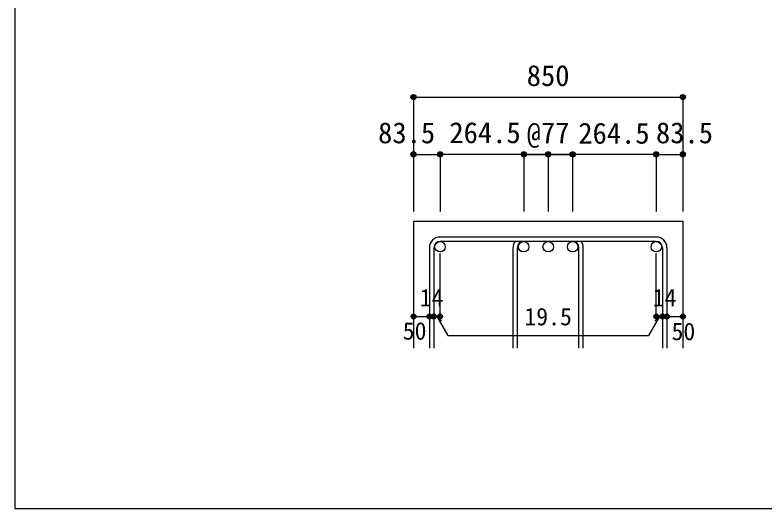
# Model space of a CAD drawing. Units: millimetres at full size, sheet at 1:30; details may follow other scales. Extents: x -5973 to 5954, y -4195 to 4201.
# Drawn here: x -5973 to -3614, y -4195 to -2642 of the extents above; entities that cross this region are included whole.
import ezdxf
from ezdxf.enums import TextEntityAlignment as Align

# ---------------------------------------------------------------- set-up
doc = ezdxf.new("R2010")
doc.units = ezdxf.units.MM
doc.header["$LTSCALE"] = 30
doc.header["$PDMODE"] = 32
doc.header["$PDSIZE"] = 15
for name, color, linetype in [('0-1', 2, 'Continuous'), ('0-5', 7, 'Continuous'), ('0-6', 7, 'Continuous'), ('0-D', 4, 'Continuous'), ('F-0_枠', 6, 'Continuous')]:
    doc.layers.add(name, color=color, linetype=linetype)
doc.styles.add('ＭＳ ゴシック', font='')
doc.styles.get('ＭＳ ゴシック').set_extended_font_data('MS Gothic')

msp = doc.modelspace()

# ---------------------------------------------------------------- linework, layer by layer
at = {"layer": '0-1'}
for p, q in [((-4719.3, -3289.89), (-4719.3, -3689.89)), ((-4719.3, -3289.89), (-3872.3, -3289.89)), ((-3872.3, -3289.89), (-3872.3, -3689.89))]:
    msp.add_line(p, q, dxfattribs=at)
at = {"layer": '0-5', "color": 3}
for centre in [(-4635.8, -3370.39), (-4372.8, -3370.39), (-4295.8, -3370.39), (-4218.8, -3370.39), (-3955.8, -3370.39)]:
    msp.add_circle(centre, 16.5, dxfattribs=at)
at = {"layer": '0-6'}
for p, q in [((-3955.8, -3339.89), (-4635.8, -3339.89)), ((-4669.3, -3373.39), (-4669.3, -3689.89)), ((-4655.3, -3373.39), (-4655.3, -3689.89)), ((-3955.8, -3353.89), (-4635.8, -3353.89)), ((-4406.3, -3689.89), (-4406.3, -3373.39)), ((-4392.3, -3689.89), (-4392.3, -3373.39)), ((-4199.3, -3689.89), (-4199.3, -3373.39)), ((-4185.3, -3689.89), (-4185.3, -3373.39)), ((-3936.3, -3373.39), (-3936.3, -3689.89)), ((-3922.3, -3373.39), (-3922.3, -3689.89))]:
    msp.add_line(p, q, dxfattribs=at)
for centre, radius, start, end in [((-4635.8, -3373.39), 33.5, 90, 180), ((-3955.8, -3373.39), 33.5, 0, 90), ((-4635.8, -3373.39), 19.5, 90, 180), ((-4372.8, -3373.39), 33.5, 144.40235, 180), ((-4372.8, -3373.39), 19.5, 90, 180), ((-4218.8, -3373.39), 19.5, 0, 90), ((-4218.8, -3373.39), 33.5, 0, 35.59765), ((-3955.8, -3373.39), 19.5, 0, 90)]:
    msp.add_arc(centre, radius, start, end, dxfattribs=at)
at = {"layer": '0-D'}
for p, q in [((-4719.3, -2899.89), (-4719.3, -3079.89)), ((-4719.3, -2899.89), (-3872.3, -2899.89)), ((-3872.3, -2899.89), (-3872.3, -3079.89)), ((-4719.3, -3079.89), (-4719.3, -3259.89)), ((-4719.3, -3079.89), (-4635.8, -3079.89)), ((-4295.8, -3079.89), (-4635.8, -3079.89)), ((-4635.8, -3079.89), (-4635.8, -3259.89)), ((-4372.8, -3079.89), (-4372.8, -3259.89)), ((-4367.3, -3079.89), (-4224.3, -3079.89)), ((-4295.8, -3079.89), (-4295.8, -3259.89)), ((-3955.8, -3079.89), (-4295.8, -3079.89)), ((-4218.8, -3079.89), (-4218.8, -3259.89)), ((-3955.8, -3079.89), (-3955.8, -3259.89)), ((-3955.8, -3079.89), (-3872.3, -3079.89)), ((-3872.3, -3079.89), (-3872.3, -3259.89)), ((-4635.8, -3589.89), (-4635.8, -3390.56)), ((-3955.8, -3589.89), (-3955.8, -3390.56)), ((-4719.3, -3589.89), (-4669.3, -3589.89)), ((-4669.3, -3589.89), (-4635.8, -3589.89)), ((-4645.55, -3589.89), (-4631.41, -3604.04)), ((-4645.55, -3589.89), (-4611.33, -3649.17)), ((-3946.05, -3589.89), (-3980.27, -3649.17)), ((-3946.05, -3589.89), (-3960.19, -3604.04)), ((-3955.8, -3589.89), (-3872.3, -3589.89)), ((-3936.3, -3589.89), (-3922.3, -3589.89)), ((-4611.33, -3649.17), (-3980.27, -3649.17))]:
    msp.add_line(p, q, dxfattribs=at)
msp.add_lwpolyline([(-3872.3, -2899.89), (-3872.3, -3079.89), (-3872.3, -3259.89)], dxfattribs=at)
for centre, radius in [((-4719.3, -2899.89), 8), ((-4719.3, -2899.89), 7.2), ((-4719.3, -2899.89), 6.4), ((-4719.3, -2899.89), 5.6), ((-4719.3, -2899.89), 4.8), ((-4719.3, -2899.89), 4), ((-4719.3, -2899.89), 3.2), ((-4719.3, -2899.89), 2.4), ((-4719.3, -2899.89), 1.6), ((-4719.3, -2899.89), 0.8), ((-3872.3, -2899.89), 8), ((-3872.3, -2899.89), 7.2), ((-3872.3, -2899.89), 6.4), ((-3872.3, -2899.89), 5.6), ((-3872.3, -2899.89), 4.8), ((-3872.3, -2899.89), 4), ((-3872.3, -2899.89), 3.2), ((-3872.3, -2899.89), 2.4), ((-3872.3, -2899.89), 1.6), ((-3872.3, -2899.89), 0.8), ((-4719.3, -3079.89), 8), ((-4719.3, -3079.89), 7.2), ((-4719.3, -3079.89), 6.4), ((-4719.3, -3079.89), 5.6), ((-4719.3, -3079.89), 4.8), ((-4719.3, -3079.89), 4), ((-4719.3, -3079.89), 3.2), ((-4719.3, -3079.89), 2.4), ((-4719.3, -3079.89), 1.6), ((-4719.3, -3079.89), 0.8), ((-4635.8, -3079.89), 8), ((-4635.8, -3079.89), 7.2), ((-4635.8, -3079.89), 6.4), ((-4635.8, -3079.89), 5.6), ((-4635.8, -3079.89), 4.8), ((-4635.8, -3079.89), 4), ((-4635.8, -3079.89), 3.2), ((-4635.8, -3079.89), 2.4), ((-4635.8, -3079.89), 1.6), ((-4635.8, -3079.89), 0.8), ((-4372.8, -3079.89), 8), ((-4372.8, -3079.89), 7.2), ((-4372.8, -3079.89), 6.4), ((-4372.8, -3079.89), 5.6), ((-4372.8, -3079.89), 4.8), ((-4372.8, -3079.89), 4), ((-4372.8, -3079.89), 3.2), ((-4372.8, -3079.89), 2.4), ((-4372.8, -3079.89), 1.6), ((-4372.8, -3079.89), 0.8), ((-4295.8, -3079.89), 8), ((-4295.8, -3079.89), 7.2), ((-4295.8, -3079.89), 6.4), ((-4295.8, -3079.89), 5.6), ((-4295.8, -3079.89), 4.8), ((-4295.8, -3079.89), 4), ((-4295.8, -3079.89), 3.2), ((-4295.8, -3079.89), 2.4), ((-4295.8, -3079.89), 1.6), ((-4295.8, -3079.89), 0.8), ((-4218.8, -3079.89), 8), ((-4218.8, -3079.89), 7.2), ((-4218.8, -3079.89), 6.4), ((-4218.8, -3079.89), 5.6), ((-4218.8, -3079.89), 4.8), ((-4218.8, -3079.89), 4), ((-4218.8, -3079.89), 3.2), ((-4218.8, -3079.89), 2.4), ((-4218.8, -3079.89), 1.6), ((-4218.8, -3079.89), 0.8), ((-3955.8, -3079.89), 8), ((-3955.8, -3079.89), 7.2), ((-3955.8, -3079.89), 6.4), ((-3955.8, -3079.89), 5.6), ((-3955.8, -3079.89), 4.8), ((-3955.8, -3079.89), 4), ((-3955.8, -3079.89), 3.2), ((-3955.8, -3079.89), 2.4), ((-3955.8, -3079.89), 1.6), ((-3955.8, -3079.89), 0.8), ((-3872.3, -3079.89), 8), ((-3872.3, -3079.89), 7.2), ((-3872.3, -3079.89), 6.4), ((-3872.3, -3079.89), 5.6), ((-3872.3, -3079.89), 4.8), ((-3872.3, -3079.89), 4), ((-3872.3, -3079.89), 3.2), ((-3872.3, -3079.89), 2.4), ((-3872.3, -3079.89), 1.6), ((-3872.3, -3079.89), 0.8), ((-4719.3, -3589.89), 4), ((-4719.3, -3589.89), 3.6), ((-4719.3, -3589.89), 3.2), ((-4719.3, -3589.89), 2.8), ((-4719.3, -3589.89), 2.4), ((-4719.3, -3589.89), 2), ((-4719.3, -3589.89), 1.6), ((-4719.3, -3589.89), 1.2), ((-4719.3, -3589.89), 0.8), ((-4719.3, -3589.89), 0.4), ((-4669.3, -3589.89), 4), ((-4669.3, -3589.89), 3.6), ((-4669.3, -3589.89), 3.2), ((-4669.3, -3589.89), 2.8), ((-4669.3, -3589.89), 2.4), ((-4669.3, -3589.89), 2), ((-4669.3, -3589.89), 1.6), ((-4669.3, -3589.89), 1.2), ((-4669.3, -3589.89), 0.8), ((-4669.3, -3589.89), 0.4), ((-4655.3, -3589.89), 4), ((-4655.3, -3589.89), 3.6), ((-4655.3, -3589.89), 3.2), ((-4655.3, -3589.89), 2.8), ((-4655.3, -3589.89), 2.4), ((-4655.3, -3589.89), 2), ((-4655.3, -3589.89), 1.6), ((-4655.3, -3589.89), 1.2), ((-4655.3, -3589.89), 0.8), ((-4655.3, -3589.89), 0.4), ((-4635.8, -3589.89), 4), ((-4635.8, -3589.89), 3.6), ((-4635.8, -3589.89), 3.2), ((-4635.8, -3589.89), 2.8), ((-4635.8, -3589.89), 2.4), ((-4635.8, -3589.89), 2), ((-4635.8, -3589.89), 1.6), ((-4635.8, -3589.89), 1.2), ((-4635.8, -3589.89), 0.8), ((-4635.8, -3589.89), 0.4), ((-3955.8, -3589.89), 4), ((-3955.8, -3589.89), 3.6), ((-3955.8, -3589.89), 3.2), ((-3955.8, -3589.89), 2.8), ((-3955.8, -3589.89), 2.4), ((-3955.8, -3589.89), 2), ((-3955.8, -3589.89), 1.6), ((-3955.8, -3589.89), 1.2), ((-3955.8, -3589.89), 0.8), ((-3955.8, -3589.89), 0.4), ((-3936.3, -3589.89), 4), ((-3936.3, -3589.89), 3.6), ((-3936.3, -3589.89), 3.2), ((-3936.3, -3589.89), 2.8), ((-3936.3, -3589.89), 2.4), ((-3936.3, -3589.89), 2), ((-3936.3, -3589.89), 1.6), ((-3936.3, -3589.89), 1.2), ((-3936.3, -3589.89), 0.8), ((-3936.3, -3589.89), 0.4), ((-3922.3, -3589.89), 4), ((-3922.3, -3589.89), 3.6), ((-3922.3, -3589.89), 3.2), ((-3922.3, -3589.89), 2.8), ((-3922.3, -3589.89), 2.4), ((-3922.3, -3589.89), 2), ((-3922.3, -3589.89), 1.6), ((-3922.3, -3589.89), 1.2), ((-3922.3, -3589.89), 0.8), ((-3922.3, -3589.89), 0.4), ((-3872.3, -3589.89), 4), ((-3872.3, -3589.89), 3.6), ((-3872.3, -3589.89), 3.2), ((-3872.3, -3589.89), 2.8), ((-3872.3, -3589.89), 2.4), ((-3872.3, -3589.89), 2), ((-3872.3, -3589.89), 1.6), ((-3872.3, -3589.89), 1.2), ((-3872.3, -3589.89), 0.8), ((-3872.3, -3589.89), 0.4)]:
    msp.add_circle(centre, radius, dxfattribs=at)
at = {"layer": '0-D', "color": 7}
for p in [(-4719.3, -2899.89), (-3872.3, -2899.89), (-4719.3, -3079.89), (-4635.8, -3079.89), (-4372.8, -3079.89), (-4295.8, -3079.89), (-4218.8, -3079.89), (-3955.8, -3079.89), (-3872.3, -3079.89), (-4719.3, -3589.89), (-4669.3, -3589.89), (-4655.3, -3589.89), (-4635.8, -3589.89), (-3955.8, -3589.89), (-3936.3, -3589.89), (-3922.3, -3589.89), (-3872.3, -3589.89)]:
    msp.add_point(p, dxfattribs=at)
at = {"layer": 'F-0_枠'}
for p in [(-5972.88, 4201.15), (5954.1, -4195.24)]:
    msp.add_line(p, (-5972.88, -4195.24), dxfattribs=at)

# ---------------------------------------------------------------- texts
at = {"layer": '0-D', "style": 'ＭＳ ゴシック'}
for s, height, p in [('850', 65.98, (-4363.3, -2884.89)), ('83.5', 65.98, (-4830.8, -3064.89)), ('264.5', 65.98, (-4606.6, -3064.46)), ('@77', 65.98, (-4363.3, -3064.89)), ('264.5', 65.98, (-4201.08, -3066.19)), ('83.5', 65.98, (-3956.8, -3064.89)), ('14', 54.99, (-4699.84, -3574.44)), ('14', 54.99, (-3967.26, -3574.44)), ('19.5', 54.99, (-4370.8, -3634.17)), ('50', 54.99, (-4753.35, -3679.1)), ('50', 54.99, (-3907.89, -3680.72))]:
    msp.add_text(s, height=height, dxfattribs=at).set_placement(p, align=Align.BOTTOM_LEFT)

doc.saveas('drawing.dxf')
